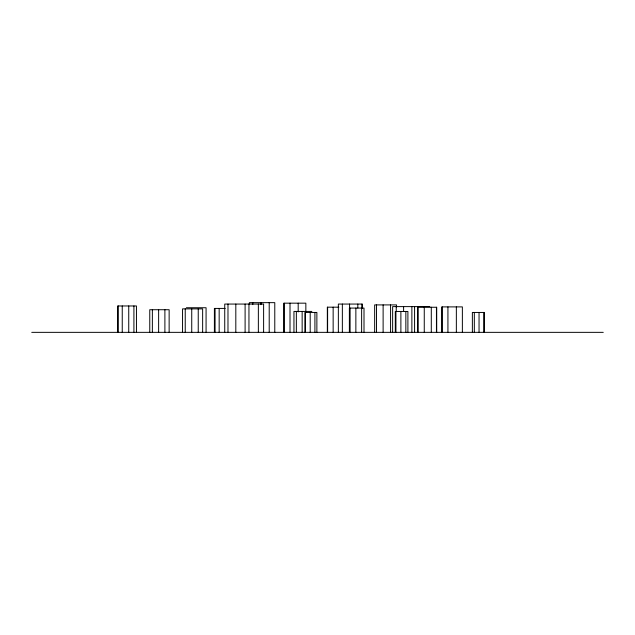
<?xml version="1.0" encoding="UTF-8"?>
<svg xmlns="http://www.w3.org/2000/svg" width="635" height="635" viewBox="0 0 635 635"><rect width="100%" height="100%" fill="white"/><g stroke="black" fill="none" stroke-linecap="round" stroke-linejoin="round"><path stroke-width="0.95" d="M429.808 306.61L392.636 306.61L392.636 332.351M338.884 307.173L327.335 307.173L327.335 332.351M186.38 307.737L206.073 307.737L206.073 332.351M225.219 308.419L214.392 308.419L214.392 332.351M311.872 311.42L293.949 311.42L293.949 332.351M31.75 332.351L603.25 332.351M484.37 332.351L484.37 312.452L472.369 312.452L472.369 332.351M483.767 312.452L483.767 332.351M479.044 312.452L479.044 332.351M474.321 312.452L474.321 332.351M462.367 332.351L462.367 306.895L441.769 306.895L441.769 332.351M456.351 306.895L456.351 332.351M447.929 306.895L447.929 332.351M442.222 306.895L442.222 332.351M436.705 332.351L436.705 307.253L417.695 307.253L417.695 332.351M436.443 307.253L436.443 332.351M431.292 307.253L431.292 332.351M424.259 307.253L424.259 332.351M418.052 307.253L418.052 332.351M414.584 306.61L414.584 332.351M411.877 306.61L411.877 332.351M407.9 332.351L407.9 311.46L395.303 311.46L395.303 332.351M405.844 311.46L405.844 332.351M403.606 306.61L403.606 311.563M400.883 311.46L400.883 332.351M396.55 306.872L396.55 304.911L374.658 304.911L374.658 332.351M396.232 306.61L396.232 311.563M395.93 311.46L395.93 332.351M390.573 304.911L390.573 332.351M383.119 304.911L383.119 332.351M376.523 304.911L376.523 332.351M364.006 332.351L364.006 308.078L349.369 308.078L349.369 332.351M362.267 307.967L362.267 304.062L338.352 304.062L338.352 332.351M361.974 304.062L361.974 307.967M361.625 308.078L361.625 332.351M357.822 304.062L357.822 307.967M355.862 308.078L355.862 332.351M350.099 308.078L350.099 332.351M349.575 304.062L349.575 307.967M342.352 304.062L342.352 332.351M333.145 307.173L333.145 332.351M327.612 307.173L327.612 332.351M316.873 332.351L316.873 312.452L304.871 312.452L304.871 332.351M314.912 312.452L314.912 332.351M310.197 312.452L310.197 332.351M305.848 311.92L305.848 303.165L283.901 303.165L283.901 332.351M305.475 312.452L305.475 332.351M302.149 311.42L302.149 332.351M298.188 303.165L298.188 311.92M296.354 311.42L296.354 332.351M290.012 303.165L290.012 332.351M284.099 303.165L284.099 332.351M274.78 332.351L274.78 302.649L249.357 302.649L249.357 304.625M269.208 302.649L269.208 332.351M263.612 332.351L263.612 304.062L224.734 304.062L224.734 332.351M260.985 302.649L260.985 304.625M258.358 304.062L258.358 332.351M252.762 302.649L252.762 304.625M248.952 304.062L248.952 332.351M245.102 304.062L245.102 332.351M235.815 304.062L235.815 332.351M227.981 304.062L227.981 332.351M219.162 308.419L219.162 332.351M215.067 308.419L215.067 332.351M202.644 332.351L202.644 308.872L182.547 308.872L182.547 332.351M198.239 308.872L198.239 332.351M191.738 308.872L191.738 332.351M185.237 308.872L185.237 332.351M169.14 332.351L169.14 309.721L149.765 309.721L149.765 332.351M164.894 309.721L164.894 332.351M158.631 309.721L158.631 332.351M152.36 309.721L152.36 332.351M136.454 332.351L136.454 305.967L117.594 305.967L117.594 332.351M133.914 305.967L133.914 332.351M128.738 305.967L128.738 332.351M122.245 305.967L122.245 332.351M118.253 305.967L118.253 332.351"/></g></svg>
